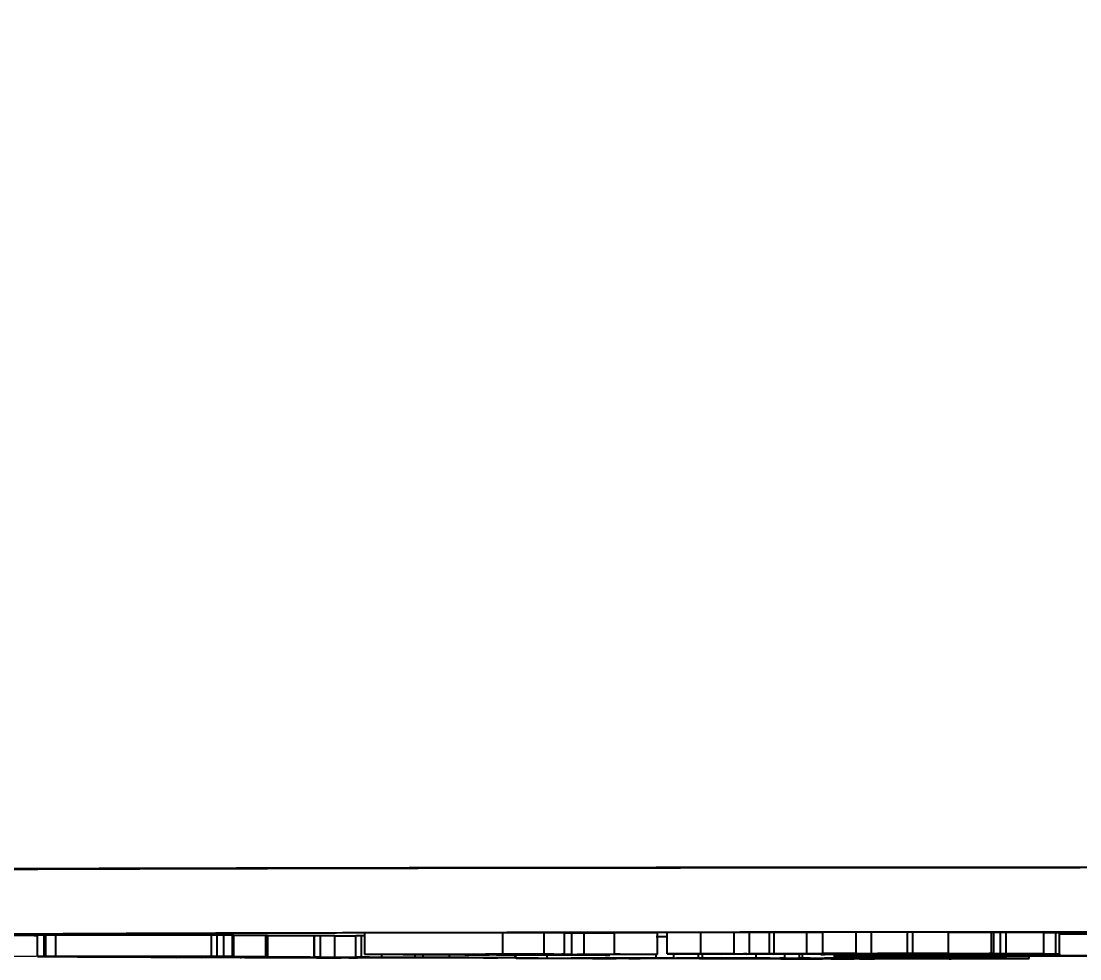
# Model space of a CAD drawing. Header units: millimetres. Extents: x 5659 to 7608, y 3628 to 5007.
# Drawn here: x 6413.22 to 6462.91, y 3721.9 to 3765.94 of the extents above; entities that cross this region are included whole.
import ezdxf

# ---------------------------------------------------------------- set-up
doc = ezdxf.new("R2010")
doc.units = ezdxf.units.MM
doc.layers.add('AM_5', color=3, linetype='Continuous', lineweight=25)
doc.styles.add('SLDTEXTSTYLE1', font='txt.shx', dxfattribs={"width": 0.7, "bigfont": 'gbcbig.shx'})
doc.dimstyles.new('SLDDIMSTYLE12$0', dxfattribs={"dimtxt": 12, "dimasz": 10, "dimexe": 0, "dimexo": 0.0625, "dimgap": 0.875, "dimtad": 1, "dimdec": 1, "dimlfac": 1.8, "dimrnd": 1e-09, "dimzin": 12, "dimdsep": 46, "dimtxsty": 'SLDTEXTSTYLE1', "dimcen": 0.09, "dimdle": 8.16, "dimclrd": 3, "dimclre": 3, "dimadec": 0, "dimazin": 3, "dimtfac": 1, "dimtdec": 1, "dimtofl": 0, "dimtmove": 0, "dimatfit": 3, "dimfxl": 0, "dimfrac": 2, "dimtolj": 1, "dimlwd": 5, "dimlwe": 5, "dimarcsym": 0})

# ---------------------------------------------------------------- blocks, each defined once
blk = doc.blocks.new('*D75')
at = {"layer": 'AM_5', "color": 3, "lineweight": 5, "transparency": 16777216}
blk.add_line((6414.823, 3767.089), (6285.37, 3767.089), dxfattribs=at)
at = {"layer": 'AM_5', "color": 3, "linetype": 'Continuous', "lineweight": 5, "transparency": 16777216}
for p, q in [((6285.37, 3757.089), (6285.37, 3732.017)), ((6413.928, 3722.017), (6285.37, 3722.017))]:
    blk.add_line(p, q, dxfattribs=at)
at = {"layer": 'AM_5', "color": 3, "transparency": 16777216}
for points in [[(6283.703, 3757.089), (6287.036, 3757.089), (6285.37, 3767.089)], [(6283.703, 3732.017), (6287.036, 3732.017), (6285.37, 3722.017)]]:
    blk.add_solid(points, dxfattribs=at)
at = {"layer": 'Defpoints', "color": 0, "transparency": 16777216}
for p in [(6414.885, 3767.089), (6285.37, 3722.017), (6413.99, 3722.017)]:
    blk.add_point(p, dxfattribs=at)
at = {"layer": 'AM_5', "color": 0, "transparency": 16777216, "insert": (6278.495, 3744.553), "char_height": 12, "attachment_point": 5, "rotation": 90, "style": 'SLDTEXTSTYLE1'}
blk.add_mtext('\\A1;45', dxfattribs=at)

msp = doc.modelspace()

# ---------------------------------------------------------------- linework, layer by layer
at = {"color": 7, "linetype": 'Continuous', "lineweight": 25}
for p, q in [((6435.834, 3723.121), (6429.343, 3723.101)), ((6429.343, 3722.101), (6429.343, 3723.101)), ((6437.765, 3723.125), (6435.834, 3723.124)), ((6435.834, 3722.124), (6435.834, 3723.124)), ((6437.765, 3722.125), (6437.765, 3723.125)), ((6438.718, 3723.121), (6437.765, 3723.12)), ((6438.718, 3722.121), (6438.718, 3723.121)), ((6439.638, 3723.11), (6439.065, 3723.111)), ((6439.065, 3722.111), (6439.065, 3723.111)), ((6441.066, 3723.114), (6439.638, 3723.11)), ((6439.638, 3722.11), (6439.638, 3723.11)), ((6443.092, 3723.119), (6441.066, 3723.118)), ((6441.066, 3722.118), (6441.066, 3723.118)), ((6443.092, 3722.119), (6443.092, 3723.119)), ((6445.127, 3723.137), (6443.547, 3723.135)), ((6443.547, 3722.135), (6443.547, 3723.135)), ((6446.688, 3723.144), (6445.127, 3723.144)), ((6445.127, 3722.144), (6445.127, 3723.144)), ((6446.688, 3722.144), (6446.688, 3723.144)), ((6447.402, 3723.14), (6446.688, 3723.143)), ((6448.337, 3723.141), (6447.402, 3723.14)), ((6447.402, 3722.14), (6447.402, 3723.14)), ((6448.568, 3723.144), (6448.337, 3723.141)), ((6448.337, 3722.141), (6448.337, 3723.141)), ((6450.092, 3723.143), (6448.568, 3723.144)), ((6448.568, 3722.144), (6448.568, 3723.144)), ((6450.852, 3723.145), (6450.092, 3723.144)), ((6450.092, 3722.144), (6450.092, 3723.144)), ((6452.416, 3723.152), (6450.852, 3723.152)), ((6450.852, 3722.152), (6450.852, 3723.152)), ((6452.416, 3722.152), (6452.416, 3723.152)), ((6453.13, 3723.148), (6452.416, 3723.15)), ((6454.823, 3723.15), (6453.13, 3723.148)), ((6453.13, 3722.148), (6453.13, 3723.148)), ((6455.077, 3723.153), (6454.823, 3723.15)), ((6454.823, 3722.15), (6454.823, 3723.15)), ((6456.741, 3723.152), (6455.077, 3723.153)), ((6455.077, 3722.153), (6455.077, 3723.153)), ((6456.741, 3722.152), (6456.741, 3723.152)), ((6458.881, 3723.146), (6458.768, 3723.146)), ((6458.768, 3722.146), (6458.768, 3723.146)), ((6458.881, 3722.146), (6458.881, 3723.146)), ((6459.187, 3723.137), (6458.881, 3723.136)), ((6459.456, 3723.139), (6459.187, 3723.137)), ((6459.187, 3722.137), (6459.187, 3723.137)), ((6461.221, 3723.138), (6459.456, 3723.139)), ((6459.456, 3722.139), (6459.456, 3723.139)), ((6461.221, 3722.138), (6461.221, 3723.138)), ((6461.791, 3722.129), (6461.791, 3723.129)), ((6461.956, 3722.128), (6461.956, 3723.128)), ((6414.296, 3723.017), (6413.99, 3723.017)), ((6413.99, 3722.017), (6413.99, 3723.017)), ((6414.36, 3723.016), (6414.296, 3723.017)), ((6414.296, 3722.017), (6414.296, 3723.017)), ((6414.36, 3723.016), (6414.36, 3722.016)), ((6422.15, 3723.018), (6414.849, 3723.015)), ((6414.849, 3722.015), (6414.849, 3723.015)), ((6422.15, 3722.018), (6422.15, 3723.018)), ((6422.728, 3723.02), (6422.422, 3723.02)), ((6422.422, 3722.02), (6422.422, 3723.02)), ((6423.138, 3723.015), (6422.728, 3723.02)), ((6422.728, 3722.02), (6422.728, 3723.02)), ((6423.194, 3723.013), (6423.138, 3723.015)), ((6423.138, 3722.015), (6423.138, 3723.015)), ((6423.197, 3722.013), (6423.197, 3723.013)), ((6424.699, 3722.002), (6424.699, 3723.002)), ((6424.801, 3722), (6424.801, 3723)), ((6426.966, 3722.983), (6424.801, 3722.98)), ((6426.966, 3721.983), (6426.966, 3722.983)), ((6427.259, 3722.985), (6426.981, 3722.985)), ((6426.981, 3721.985), (6426.981, 3722.985)), ((6427.944, 3722.982), (6427.259, 3722.985)), ((6427.259, 3722.985), (6427.259, 3721.985)), ((6427.944, 3721.982), (6427.944, 3722.982)), ((6428.921, 3722.974), (6427.944, 3722.973)), ((6429.199, 3722.977), (6428.921, 3722.976)), ((6428.921, 3721.976), (6428.921, 3722.976)), ((6429.343, 3722.976), (6429.199, 3722.977)), ((6429.199, 3721.977), (6429.199, 3722.977)), ((6429.343, 3722.101), (6436.085, 3722.122)), ((6430.211, 3722.101), (6429.343, 3722.101)), ((6430.144, 3721.973), (6430.144, 3722.101)), ((6432.484, 3722.109), (6430.984, 3722.104)), ((6431.149, 3722.1), (6431.149, 3722.105)), ((6431.149, 3722.1), (6431.151, 3722.101)), ((6431.151, 3722.101), (6431.151, 3722.105)), ((6431.709, 3721.968), (6431.709, 3722.1)), ((6432.089, 3721.966), (6432.089, 3722.1)), ((6437.115, 3722.102), (6432.484, 3722.109)), ((6434.454, 3722.115), (6433.037, 3722.111)), ((6433.037, 3722.111), (6437.668, 3722.104)), ((6433.321, 3721.963), (6433.321, 3722.1)), ((6434.036, 3722.095), (6435.181, 3722.096)), ((6439.085, 3722.108), (6434.454, 3722.115)), ((6434.57, 3722.102), (6434.57, 3722.106)), ((6437.765, 3722.125), (6435.007, 3722.117)), ((6435.007, 3722.117), (6438.664, 3722.111)), ((6435.131, 3722.1), (6435.131, 3722.105)), ((6435.181, 3722.096), (6435.181, 3722.105)), ((6435.181, 3722.096), (6437.115, 3722.102)), ((6443.092, 3722.119), (6435.523, 3722.096)), ((6435.834, 3722.124), (6437.765, 3722.125)), ((6436.085, 3722.122), (6435.834, 3722.124)), ((6436.4, 3721.954), (6436.4, 3722.098)), ((6436.414, 3722.098), (6436.414, 3721.93)), ((6437.033, 3722.12), (6437.033, 3722.123)), ((6437.033, 3722.12), (6438.718, 3722.121)), ((6437.668, 3722.11), (6437.668, 3722.104)), ((6437.668, 3722.104), (6439.085, 3722.108)), ((6437.895, 3722.103), (6437.895, 3721.938)), ((6439.065, 3722.111), (6439.638, 3722.11)), ((6439.638, 3722.11), (6441.333, 3722.115)), ((6440.845, 3722.081), (6440.614, 3722.08)), ((6440.845, 3722.081), (6440.845, 3722.112)), ((6441.066, 3722.118), (6443.092, 3722.119)), ((6441.333, 3722.115), (6441.066, 3722.118)), ((6443.019, 3721.941), (6443.019, 3722.119)), ((6443.547, 3722.135), (6446.642, 3722.139)), ((6444.408, 3722.134), (6443.547, 3722.135)), ((6443.855, 3721.937), (6443.855, 3722.135)), ((6445.018, 3721.936), (6445.018, 3722.136)), ((6445.127, 3722.144), (6446.688, 3722.144)), ((6445.197, 3721.937), (6445.197, 3722.136)), ((6446.398, 3722.138), (6445.697, 3722.137)), ((6446.098, 3722.126), (6446.098, 3722.137)), ((6446.098, 3722.126), (6446.439, 3722.13)), ((6446.306, 3722.125), (6446.098, 3722.126)), ((6446.688, 3722.144), (6446.542, 3722.143)), ((6446.542, 3722.143), (6447.402, 3722.14)), ((6447.266, 3722.12), (6459.187, 3722.137)), ((6448.124, 3722.12), (6447.266, 3722.12)), ((6447.39, 3722.137), (6447.38, 3722.136)), ((6447.402, 3722.14), (6448.337, 3722.141)), ((6450.138, 3722.143), (6447.626, 3722.139)), ((6447.626, 3722.139), (6448.037, 3722.138)), ((6447.726, 3721.933), (6447.726, 3722.12)), ((6448.037, 3722.138), (6448.037, 3722.14)), ((6448.337, 3722.141), (6448.568, 3722.144)), ((6448.533, 3722.127), (6456.305, 3722.137)), ((6449.396, 3722.126), (6448.533, 3722.127)), ((6448.568, 3722.144), (6450.138, 3722.143)), ((6449.058, 3721.929), (6449.058, 3722.122)), ((6454.091, 3722.129), (6449.416, 3722.122)), ((6450.153, 3722.131), (6449.462, 3722.129)), ((6449.749, 3721.93), (6449.749, 3722.123)), ((6449.899, 3721.93), (6449.899, 3722.123)), ((6450.092, 3722.144), (6452.37, 3722.147)), ((6450.952, 3722.143), (6450.092, 3722.144)), ((6450.138, 3722.143), (6450.138, 3722.144)), ((6458.223, 3722.139), (6450.687, 3722.129)), ((6450.757, 3722.113), (6450.757, 3722.124)), ((6450.965, 3722.112), (6450.757, 3722.113)), ((6450.826, 3722.138), (6450.826, 3722.143)), ((6450.852, 3722.152), (6452.416, 3722.152)), ((6451.393, 3722.125), (6451.393, 3722.061)), ((6451.393, 3722.059), (6451.393, 3722.061)), ((6451.393, 3722.061), (6461.282, 3722.061)), ((6452.433, 3722.059), (6451.393, 3722.059)), ((6451.393, 3722), (6451.393, 3722.059)), ((6451.81, 3722.134), (6451.81, 3722.149)), ((6452.036, 3722.133), (6451.81, 3722.134)), ((6452.072, 3722.125), (6452.072, 3722.126)), ((6452.072, 3722.125), (6453.723, 3722.124)), ((6452.416, 3722.152), (6452.234, 3722.151)), ((6452.234, 3722.151), (6453.13, 3722.148)), ((6452.338, 3722.142), (6452.241, 3722.146)), ((6452.433, 3722), (6452.433, 3722.059)), ((6453.13, 3722.148), (6454.823, 3722.15)), ((6453.723, 3722.124), (6453.215, 3722.123)), ((6456.741, 3722.152), (6453.41, 3722.147)), ((6453.723, 3722.124), (6453.723, 3722.128)), ((6453.852, 3722.119), (6453.852, 3722.128)), ((6454.001, 3722.118), (6453.852, 3722.119)), ((6453.993, 3722.003), (6453.993, 3722.056)), ((6456.033, 3722.122), (6454.091, 3722.129)), ((6454.823, 3722.15), (6455.077, 3722.153)), ((6461.221, 3722.138), (6454.91, 3722.13)), ((6454.91, 3722.13), (6456.89, 3722.123)), ((6455.077, 3722.153), (6456.741, 3722.152)), ((6455.801, 3722.139), (6455.152, 3722.137)), ((6456.305, 3722.137), (6456.559, 3722.14)), ((6456.559, 3722.14), (6458.223, 3722.139)), ((6456.759, 3722.13), (6456.759, 3722.132)), ((6456.849, 3722.13), (6456.759, 3722.13)), ((6456.87, 3722.032), (6456.87, 3722.056)), ((6456.89, 3722.123), (6456.89, 3722.132)), ((6457.235, 3722.121), (6457.235, 3722.133)), ((6458.431, 3722.059), (6460.331, 3722.059)), ((6458.768, 3722.146), (6458.881, 3722.146)), ((6459.187, 3722.137), (6459.456, 3722.139)), ((6459.456, 3722.139), (6461.221, 3722.138)), ((6461.282, 3722.061), (6461.282, 3722.128)), ((6414.381, 3722.012), (6413.99, 3722.017)), ((6413.99, 3722.017), (6414.296, 3722.017)), ((6414.296, 3722.017), (6414.36, 3722.016)), ((6414.671, 3722.013), (6414.687, 3722.012)), ((6414.849, 3722.015), (6422.15, 3722.018)), ((6422.297, 3722.016), (6414.996, 3722.014)), ((6415.843, 3722.014), (6415.843, 3721.998)), ((6419.295, 3722.008), (6419.295, 3722.015)), ((6419.307, 3721.976), (6419.584, 3721.977)), ((6420.252, 3721.972), (6419.307, 3721.976)), ((6419.584, 3721.977), (6419.773, 3721.976)), ((6420.53, 3721.973), (6420.252, 3721.972)), ((6420.341, 3721.974), (6420.53, 3721.973)), ((6420.355, 3721.975), (6426.966, 3721.983)), ((6426.739, 3721.982), (6420.497, 3721.975)), ((6420.53, 3721.973), (6420.53, 3721.975)), ((6421.695, 3721.966), (6426.787, 3721.981)), ((6421.695, 3721.966), (6421.695, 3721.976)), ((6421.838, 3721.966), (6421.695, 3721.966)), ((6429.096, 3721.974), (6421.838, 3721.966)), ((6422.478, 3722.019), (6422.422, 3722.02)), ((6422.422, 3722.02), (6422.728, 3722.02)), ((6422.728, 3722.02), (6423.138, 3722.015)), ((6423.138, 3722.015), (6423.12, 3722.013)), ((6427.944, 3721.982), (6423.496, 3721.969)), ((6423.496, 3721.969), (6423.545, 3721.968)), ((6423.545, 3721.968), (6428.954, 3721.974)), ((6423.545, 3721.968), (6423.545, 3721.969)), ((6423.696, 3721.968), (6423.696, 3721.96)), ((6424.04, 3721.958), (6423.733, 3721.959)), ((6426.309, 3721.971), (6426.309, 3721.968)), ((6426.787, 3721.981), (6426.739, 3721.982)), ((6427.124, 3721.984), (6426.981, 3721.985)), ((6426.981, 3721.985), (6427.259, 3721.985)), ((6428.769, 3721.944), (6427.084, 3721.949)), ((6427.084, 3721.949), (6427.326, 3721.949)), ((6427.259, 3721.985), (6427.944, 3721.982)), ((6427.326, 3721.949), (6427.619, 3721.948)), ((6428.234, 3721.948), (6433.897, 3721.958)), ((6428.721, 3721.946), (6429.012, 3721.945)), ((6434.377, 3721.957), (6428.754, 3721.947)), ((6429.012, 3721.945), (6428.769, 3721.944)), ((6428.921, 3721.976), (6429.199, 3721.977)), ((6429.11, 3721.976), (6428.921, 3721.976)), ((6428.946, 3721.96), (6428.946, 3721.974)), ((6428.954, 3721.974), (6428.954, 3721.976)), ((6429.012, 3721.945), (6429.012, 3721.947)), ((6429.199, 3721.977), (6430.144, 3721.973)), ((6429.867, 3721.972), (6429.678, 3721.973)), ((6430.144, 3721.973), (6429.867, 3721.972)), ((6431.493, 3721.961), (6433.321, 3721.963)), ((6431.647, 3721.96), (6431.493, 3721.961)), ((6433.321, 3721.963), (6436.4, 3721.954)), ((6435.122, 3721.951), (6434.92, 3721.951)), ((6436.4, 3721.954), (6435.122, 3721.951)), ((6440.042, 3721.921), (6440.223, 3721.922)), ((6442.099, 3721.918), (6440.042, 3721.921)), ((6440.223, 3721.922), (6440.521, 3721.922)), ((6441.148, 3721.922), (6445.422, 3721.935)), ((6443.806, 3721.927), (6441.833, 3721.921)), ((6441.98, 3721.919), (6441.98, 3721.921)), ((6441.98, 3721.919), (6442.28, 3721.919)), ((6442.28, 3721.919), (6442.099, 3721.918)), ((6442.28, 3721.919), (6442.28, 3721.922)), ((6445.133, 3721.925), (6443.806, 3721.927)), ((6446.108, 3721.934), (6443.985, 3721.927)), ((6443.985, 3721.927), (6445.056, 3721.926)), ((6445.018, 3721.936), (6445.197, 3721.937)), ((6445.274, 3721.936), (6445.018, 3721.936)), ((6445.056, 3721.926), (6445.056, 3721.931)), ((6445.197, 3721.937), (6447.726, 3721.933)), ((6445.605, 3721.914), (6445.605, 3721.932)), ((6450.273, 3721.908), (6445.605, 3721.914)), ((6445.605, 3721.914), (6445.753, 3721.914)), ((6445.753, 3721.914), (6445.753, 3721.933)), ((6445.753, 3721.914), (6446.029, 3721.914)), ((6446.64, 3721.914), (6450.192, 3721.928)), ((6447.331, 3721.933), (6446.732, 3721.934)), ((6449.234, 3721.921), (6447.372, 3721.913)), ((6447.583, 3721.912), (6447.583, 3721.914)), ((6447.583, 3721.912), (6448.774, 3721.911)), ((6447.88, 3721.927), (6448.324, 3721.929)), ((6448.774, 3721.911), (6448.774, 3721.919)), ((6450.56, 3721.919), (6449.234, 3721.921)), ((6450.924, 3721.927), (6449.385, 3721.921)), ((6449.385, 3721.921), (6450.71, 3721.92)), ((6449.978, 3721.929), (6449.749, 3721.93)), ((6449.749, 3721.93), (6449.899, 3721.93)), ((6449.899, 3721.93), (6454.384, 3721.925)), ((6450.192, 3721.928), (6450.256, 3721.928)), ((6451.743, 3721.911), (6450.273, 3721.908)), ((6450.71, 3721.92), (6450.71, 3721.926)), ((6450.76, 3721.915), (6450.86, 3721.916)), ((6451.034, 3721.915), (6450.76, 3721.915)), ((6452.5, 3721.921), (6451.034, 3721.915)), ((6451.226, 3721.907), (6451.226, 3721.91)), ((6451.226, 3721.907), (6451.344, 3721.908)), ((6453.153, 3721.905), (6451.226, 3721.907)), ((6451.344, 3721.908), (6451.344, 3721.91)), ((6451.344, 3721.908), (6451.729, 3721.907)), ((6451.393, 3721.997), (6451.393, 3722)), ((6451.393, 3722), (6452.433, 3722)), ((6459.471, 3721.997), (6451.393, 3721.997)), ((6452.814, 3721.926), (6451.533, 3721.928)), ((6451.563, 3721.912), (6451.563, 3721.917)), ((6451.563, 3721.912), (6451.743, 3721.911)), ((6451.729, 3721.907), (6451.729, 3721.911)), ((6451.743, 3721.911), (6451.743, 3721.918)), ((6452.076, 3721.921), (6452.076, 3721.927)), ((6452.076, 3721.921), (6452.226, 3721.921)), ((6452.226, 3721.921), (6452.226, 3721.927)), ((6452.226, 3721.921), (6452.5, 3721.921)), ((6452.318, 3721.908), (6455.1, 3721.923)), ((6452.318, 3721.908), (6452.318, 3721.92)), ((6452.5, 3721.921), (6452.5, 3721.926)), ((6455.233, 3721.921), (6452.607, 3721.908)), ((6452.885, 3721.906), (6452.885, 3721.909)), ((6452.885, 3721.906), (6453.27, 3721.906)), ((6453.27, 3721.906), (6453.153, 3721.905)), ((6453.27, 3721.906), (6453.27, 3721.911)), ((6454.041, 3721.921), (6453.761, 3721.921)), ((6454.384, 3721.925), (6454.041, 3721.921)), ((6454.384, 3721.925), (6454.384, 3721.997)), ((6454.534, 3721.924), (6454.534, 3721.997)), ((6454.534, 3721.924), (6454.651, 3721.925)), ((6454.823, 3721.924), (6454.534, 3721.924)), ((6454.651, 3721.997), (6454.651, 3721.925)), ((6454.651, 3721.925), (6456.048, 3721.923)), ((6455.1, 3721.923), (6455.145, 3721.923)), ((6455.329, 3721.921), (6455.233, 3721.921)), ((6456.09, 3721.903), (6455.329, 3721.921)), ((6456.048, 3721.923), (6456.048, 3721.997)), ((6456.048, 3721.923), (6456.772, 3721.907)), ((6456.379, 3721.903), (6456.09, 3721.903)), ((6459.434, 3721.919), (6456.379, 3721.903)), ((6456.772, 3721.907), (6456.772, 3721.997)), ((6456.772, 3721.907), (6456.869, 3721.907)), ((6456.869, 3721.907), (6456.869, 3721.997)), ((6456.869, 3721.907), (6459.146, 3721.919)), ((6460.678, 3722.032), (6456.87, 3722.032)), ((6460.832, 3722.029), (6456.87, 3722.029)), ((6456.87, 3722.029), (6456.87, 3722.003)), ((6458.431, 3722), (6458.431, 3722.029)), ((6458.431, 3722), (6459.471, 3722)), ((6458.483, 3721.921), (6458.483, 3721.997)), ((6458.868, 3721.92), (6458.483, 3721.921)), ((6458.483, 3721.921), (6458.6, 3721.921)), ((6458.6, 3721.921), (6458.6, 3721.997)), ((6458.6, 3721.921), (6460.527, 3721.92)), ((6459.146, 3721.919), (6459.19, 3721.919)), ((6459.471, 3722), (6459.471, 3722.029)), ((6459.471, 3722), (6459.471, 3721.997)), ((6460.409, 3721.919), (6460.024, 3721.919)), ((6460.527, 3721.92), (6460.409, 3721.919)), ((6460.527, 3721.92), (6460.527, 3722.029)), ((6466.399, 3721.997), (6460.832, 3722.029))]:
    msp.add_line(p, q, dxfattribs=at)
at = {"color": 7, "linetype": 'Continuous', "lineweight": 25, "flags": 128}
msp.add_lwpolyline([(6462.924, 3726.183), (6458.053, 3726.18), (6453.287, 3726.177), (6448.651, 3726.172), (6444.166, 3726.167), (6439.856, 3726.162), (6435.742, 3726.156), (6431.845, 3726.149), (6428.183, 3726.141), (6424.775, 3726.133), (6421.639, 3726.125), (6418.789, 3726.116), (6416.24, 3726.107), (6414.004, 3726.097), (6412.094, 3726.087), (6410.517, 3726.077), (6409.283, 3726.066), (6408.397, 3726.056), (6407.863, 3726.045), (6407.685, 3726.034), (6407.685, 3726.034)], dxfattribs=at)
at = {"color": 7, "linetype": 'Continuous', "lineweight": 25}
for points, knots in [([(6465.052, 3726.2), (6462.556, 3726.199), (6457.518, 3726.197), (6450.141, 3726.192), (6442.899, 3726.185), (6435.92, 3726.176), (6429.317, 3726.166), (6423.223, 3726.154), (6417.731, 3726.141), (6412.919, 3726.127), (6408.857, 3726.112), (6405.587, 3726.096), (6403.049, 3726.081), (6401.986, 3726.07), (6401.46, 3726.064)], [0, 0, 0, 0, 0.079959, 0.161371, 0.244142, 0.328893, 0.414217, 0.5, 0.585778, 0.671102, 0.755858, 0.838624, 0.920039, 1, 1, 1, 1]), ([(6410.74, 3723.037), (6410.787, 3723.04), (6410.894, 3723.048), (6411.764, 3723.061), (6413.245, 3723.075), (6415.42, 3723.088), (6418.25, 3723.102), (6421.764, 3723.115), (6425.918, 3723.127), (6430.662, 3723.138), (6435.923, 3723.148), (6441.615, 3723.157), (6447.638, 3723.164), (6453.861, 3723.171), (6460.227, 3723.175), (6466.579, 3723.178), (6472.918, 3723.18), (6479.185, 3723.181), (6485.452, 3723.18), (6491.791, 3723.178), (6498.144, 3723.175), (6504.509, 3723.171), (6510.733, 3723.164), (6516.755, 3723.157), (6522.447, 3723.148), (6527.708, 3723.138), (6532.452, 3723.127), (6536.606, 3723.115), (6540.12, 3723.102), (6542.95, 3723.088), (6545.126, 3723.075), (6546.607, 3723.061), (6547.478, 3723.048), (6547.585, 3723.04), (6547.633, 3723.037)], [0, 0, 0, 0, 0.023828, 0.053273, 0.084485, 0.115699, 0.147957, 0.180726, 0.213842, 0.247136, 0.28043, 0.313546, 0.346314, 0.378573, 0.409785, 0.440999, 0.470442, 0.499888, 0.529332, 0.558778, 0.58999, 0.621203, 0.653462, 0.68623, 0.719347, 0.752641, 0.785934, 0.819051, 0.851819, 0.884078, 0.915289, 0.946503, 0.975948, 1, 1, 1, 1]), ([(6439.065, 3723.111), (6439.03, 3723.111), (6438.968, 3723.113), (6438.843, 3723.114), (6438.758, 3723.115), (6438.718, 3723.116)], [0, 0, 0, 0, 0.408182, 0.725272, 1, 1, 1, 1]), ([(6458.768, 3723.146), (6458.099, 3723.146), (6457.42, 3723.145), (6456.75, 3723.146), (6456.741, 3723.146)], [0, 0, 0, 0, 0.986687, 1, 1, 1, 1]), ([(6461.791, 3723.129), (6461.68, 3723.129), (6461.521, 3723.13), (6461.29, 3723.13), (6461.221, 3723.13)], [0, 0, 0, 0, 0.700719, 1, 1, 1, 1]), ([(6461.954, 3723.128), (6461.941, 3723.128), (6461.915, 3723.129), (6461.835, 3723.129), (6461.791, 3723.129)], [0, 0, 0, 0, 0.457866, 1, 1, 1, 1]), ([(6463.252, 3723.061), (6463.145, 3723.061), (6462.724, 3723.061), (6462.284, 3723.061), (6461.956, 3723.061)], [0, 0, 0, 0, 0.254888, 1, 1, 1, 1]), ([(6413.99, 3722.99), (6413.771, 3722.991), (6412.816, 3722.997), (6411.786, 3723.007), (6410.843, 3723.021), (6410.738, 3723.03), (6410.685, 3723.034)], [0, 0, 0, 0, 0.093549, 0.407564, 0.703776, 1, 1, 1, 1]), ([(6414.849, 3723.015), (6414.781, 3723.015), (6414.68, 3723.015), (6414.551, 3723.015), (6414.468, 3723.016), (6414.397, 3723.016), (6414.374, 3723.016), (6414.36, 3723.016)], [0, 0, 0, 0, 0.282258, 0.415886, 0.550305, 0.716557, 1, 1, 1, 1]), ([(6422.479, 3723.019), (6422.48, 3723.019), (6422.485, 3723.019), (6422.439, 3723.019), (6422.348, 3723.018), (6422.243, 3723.018), (6422.171, 3723.018), (6422.15, 3723.018)], [0, 0, 0, 0, 0.132695, 0.344902, 0.557282, 0.875523, 1, 1, 1, 1]), ([(6424.699, 3723.002), (6424.568, 3723.003), (6424.325, 3723.004), (6423.723, 3723.005), (6423.324, 3723.005), (6423.197, 3723.005)], [0, 0, 0, 0, 0.440415, 0.822801, 1, 1, 1, 1]), ([(6424.781, 3723), (6424.776, 3723.001), (6424.77, 3723.001), (6424.709, 3723.002), (6424.699, 3723.002)], [0, 0, 0, 0, 0.8307195, 1, 1, 1, 1]), ([(6443.547, 3722.94), (6443.532, 3722.94), (6443.436, 3722.94), (6443.209, 3722.941), (6443.019, 3722.941)], [0, 0, 0, 0, 0.156668, 1, 1, 1, 1]), ([(6430.984, 3722.104), (6430.893, 3722.104), (6430.711, 3722.103), (6430.437, 3722.102), (6430.294, 3722.101), (6430.211, 3722.101)], [0, 0, 0, 0, 0.297154, 0.594531, 1, 1, 1, 1]), ([(6434.398, 3722.099), (6434.102, 3722.1), (6433.51, 3722.1), (6432.416, 3722.1), (6431.63, 3722.1), (6431.149, 3722.1)], [0, 0, 0, 0, 0.280043, 0.559301, 1, 1, 1, 1]), ([(6431.151, 3722.101), (6431.461, 3722.101), (6432.081, 3722.101), (6432.938, 3722.102), (6433.621, 3722.102), (6434.138, 3722.102), (6434.421, 3722.102), (6434.552, 3722.102), (6434.57, 3722.102)], [0, 0, 0, 0, 0.2778733, 0.555831, 0.7571621, 0.8707407, 0.982618, 1, 1, 1, 1]), ([(6440.614, 3722.08), (6440.358, 3722.082), (6439.738, 3722.085), (6437.479, 3722.09), (6435.359, 3722.093), (6434.036, 3722.095)], [0, 0, 0, 0, 0.209452, 0.506883, 1, 1, 1, 1]), ([(6435.207, 3722.099), (6435.189, 3722.099), (6435.153, 3722.099), (6435.028, 3722.099), (6434.849, 3722.099), (6434.623, 3722.099), (6434.473, 3722.099), (6434.398, 3722.099)], [0, 0, 0, 0, 0.087606, 0.17564, 0.445063, 0.721294, 1, 1, 1, 1]), ([(6434.57, 3722.102), (6434.72, 3722.102), (6434.974, 3722.101), (6435.135, 3722.1), (6435.207, 3722.1), (6435.244, 3722.099), (6435.218, 3722.099), (6435.207, 3722.099)], [0, 0, 0, 0, 0.4076992, 0.6900828, 0.8437541, 0.9341612, 1, 1, 1, 1]), ([(6435.523, 3722.096), (6436.074, 3722.095), (6437.092, 3722.093), (6438.461, 3722.091), (6439.881, 3722.087), (6440.57, 3722.084), (6440.806, 3722.081), (6440.845, 3722.081)], [0, 0, 0, 0, 0.221372, 0.409276, 0.596404, 0.933221, 1, 1, 1, 1]), ([(6438.664, 3722.111), (6438.471, 3722.113), (6438.167, 3722.115), (6437.646, 3722.118), (6437.238, 3722.119), (6437.033, 3722.12)], [0, 0, 0, 0, 0.46227, 0.729265, 1, 1, 1, 1]), ([(6438.718, 3722.121), (6438.662, 3722.12), (6438.572, 3722.119), (6438.625, 3722.117), (6438.675, 3722.117), (6438.7, 3722.116)], [0, 0, 0, 0, 0.451045, 0.724772, 1, 1, 1, 1]), ([(6438.7, 3722.116), (6438.759, 3722.115), (6438.863, 3722.114), (6438.986, 3722.112), (6439.039, 3722.111), (6439.065, 3722.111)], [0, 0, 0, 0, 0.39149, 0.695584, 1, 1, 1, 1]), ([(6445.697, 3722.137), (6445.558, 3722.137), (6445.281, 3722.136), (6444.841, 3722.135), (6444.566, 3722.135), (6444.408, 3722.134)], [0, 0, 0, 0, 0.297582, 0.595326, 1, 1, 1, 1]), ([(6446.642, 3722.139), (6446.461, 3722.14), (6446.124, 3722.141), (6445.618, 3722.142), (6445.29, 3722.143), (6445.127, 3722.144)], [0, 0, 0, 0, 0.369183, 0.684555, 1, 1, 1, 1]), ([(6447.279, 3722.132), (6447.185, 3722.131), (6446.994, 3722.129), (6446.537, 3722.126), (6446.306, 3722.125)], [0, 0, 0, 0, 0.493905, 1, 1, 1, 1]), ([(6446.524, 3722.134), (6446.526, 3722.134), (6446.56, 3722.135), (6446.477, 3722.136), (6446.398, 3722.138)], [0, 0, 0, 0, 0.05128, 1, 1, 1, 1]), ([(6449.462, 3722.129), (6449.296, 3722.13), (6448.965, 3722.131), (6448.266, 3722.134), (6447.738, 3722.135), (6447.39, 3722.137)], [0, 0, 0, 0, 0.25307, 0.506097, 1, 1, 1, 1]), ([(6448.037, 3722.138), (6448.346, 3722.138), (6448.975, 3722.139), (6449.77, 3722.139), (6450.329, 3722.139), (6450.641, 3722.138), (6450.766, 3722.138), (6450.826, 3722.138)], [0, 0, 0, 0, 0.325958, 0.662347, 0.799326, 0.902609, 1, 1, 1, 1]), ([(6449.416, 3722.122), (6449.278, 3722.122), (6449.001, 3722.122), (6448.558, 3722.121), (6448.283, 3722.12), (6448.124, 3722.12)], [0, 0, 0, 0, 0.297206, 0.594593, 1, 1, 1, 1]), ([(6450.251, 3722.136), (6450.027, 3722.136), (6449.598, 3722.137), (6448.891, 3722.137), (6448.422, 3722.137), (6448.186, 3722.138)], [0, 0, 0, 0, 0.3506116, 0.6721745, 1, 1, 1, 1]), ([(6448.186, 3722.138), (6448.367, 3722.137), (6448.729, 3722.136), (6449.379, 3722.134), (6449.861, 3722.132), (6450.153, 3722.131)], [0, 0, 0, 0, 0.2824309, 0.5648657, 1, 1, 1, 1]), ([(6450.687, 3722.129), (6450.549, 3722.128), (6450.272, 3722.128), (6449.83, 3722.127), (6449.554, 3722.127), (6449.396, 3722.126)], [0, 0, 0, 0, 0.297214, 0.594601, 1, 1, 1, 1]), ([(6450.939, 3722.136), (6450.92, 3722.135), (6450.88, 3722.135), (6450.784, 3722.135), (6450.637, 3722.136), (6450.449, 3722.136), (6450.317, 3722.136), (6450.251, 3722.136)], [0, 0, 0, 0, 0.082107, 0.164925, 0.356677, 0.675002, 1, 1, 1, 1]), ([(6450.757, 3722.113), (6451.002, 3722.114), (6451.473, 3722.117), (6451.929, 3722.121), (6452.024, 3722.123), (6452.072, 3722.125)], [0, 0, 0, 0, 0.35008, 0.672322, 1, 1, 1, 1]), ([(6450.826, 3722.138), (6450.894, 3722.138), (6451.002, 3722.137), (6451.009, 3722.136), (6450.987, 3722.136), (6450.983, 3722.136), (6450.951, 3722.136), (6450.939, 3722.136)], [0, 0, 0, 0, 0.414992, 0.667292, 0.851809, 0.943552, 1, 1, 1, 1]), ([(6452.37, 3722.147), (6452.188, 3722.148), (6451.85, 3722.149), (6451.338, 3722.15), (6451.014, 3722.151), (6450.852, 3722.152)], [0, 0, 0, 0, 0.369297, 0.684635, 1, 1, 1, 1]), ([(6452.241, 3722.146), (6452.103, 3722.146), (6451.826, 3722.145), (6451.384, 3722.144), (6451.11, 3722.144), (6450.952, 3722.143)], [0, 0, 0, 0, 0.297538, 0.595282, 1, 1, 1, 1]), ([(6453.215, 3722.123), (6452.993, 3722.122), (6452.578, 3722.119), (6451.844, 3722.116), (6451.259, 3722.113), (6450.965, 3722.112)], [0, 0, 0, 0, 0.365437, 0.681548, 1, 1, 1, 1]), ([(6451.81, 3722.134), (6451.967, 3722.135), (6452.266, 3722.138), (6452.323, 3722.14), (6452.35, 3722.142)], [0, 0, 0, 0, 0.523773, 1, 1, 1, 1]), ([(6453.192, 3722.144), (6453.151, 3722.143), (6453.079, 3722.14), (6452.67, 3722.137), (6452.249, 3722.135), (6452.036, 3722.133)], [0, 0, 0, 0, 0.386257, 0.690164, 1, 1, 1, 1]), ([(6453.993, 3722.056), (6453.984, 3722.056), (6453.968, 3722.057), (6453.77, 3722.058), (6453.509, 3722.058), (6453.055, 3722.059), (6452.688, 3722.059), (6452.433, 3722.059)], [0, 0, 0, 0, 0.250411, 0.398556, 0.54744, 0.686236, 1, 1, 1, 1]), ([(6455.152, 3722.137), (6454.981, 3722.138), (6454.64, 3722.139), (6453.993, 3722.142), (6453.503, 3722.143), (6453.192, 3722.144)], [0, 0, 0, 0, 0.2667737, 0.5335507, 1, 1, 1, 1]), ([(6453.41, 3722.147), (6454.035, 3722.147), (6455.287, 3722.146), (6457.156, 3722.145), (6458.289, 3722.146), (6458.768, 3722.146)], [0, 0, 0, 0, 0.365081, 0.731832, 1, 1, 1, 1]), ([(6458.3, 3722.143), (6457.635, 3722.143), (6456.491, 3722.144), (6454.925, 3722.145), (6454.082, 3722.146), (6453.654, 3722.146)], [0, 0, 0, 0, 0.407022, 0.699492, 1, 1, 1, 1]), ([(6453.654, 3722.146), (6453.833, 3722.146), (6454.192, 3722.144), (6454.897, 3722.142), (6455.444, 3722.14), (6455.801, 3722.139)], [0, 0, 0, 0, 0.257454, 0.514908, 1, 1, 1, 1]), ([(6453.852, 3722.119), (6454.156, 3722.119), (6454.703, 3722.12), (6455.328, 3722.12), (6455.698, 3722.121), (6455.872, 3722.121), (6455.987, 3722.121), (6456.063, 3722.121), (6456.094, 3722.121), (6456.1, 3722.122), (6456.068, 3722.122), (6456.04, 3722.122), (6456.033, 3722.122)], [0, 0, 0, 0, 0.35041, 0.630866, 0.725925, 0.790521, 0.841305, 0.86957, 0.898179, 0.941209, 0.984756, 1, 1, 1, 1]), ([(6456.574, 3722.118), (6456.368, 3722.118), (6455.948, 3722.119), (6455.041, 3722.119), (6454.403, 3722.119), (6454.001, 3722.118)], [0, 0, 0, 0, 0.263652, 0.534652, 1, 1, 1, 1]), ([(6456.89, 3722.123), (6457.005, 3722.123), (6457.186, 3722.122), (6457.264, 3722.121), (6457.097, 3722.12), (6456.795, 3722.119), (6456.574, 3722.118)], [0, 0, 0, 0, 0.268227, 0.423788, 0.580622, 1, 1, 1, 1]), ([(6456.759, 3722.13), (6457.421, 3722.13), (6458.419, 3722.131), (6459.751, 3722.131), (6460.648, 3722.131), (6461.32, 3722.13), (6461.653, 3722.13), (6461.772, 3722.129), (6461.791, 3722.129)], [0, 0, 0, 0, 0.381103, 0.574669, 0.765651, 0.888057, 0.981539, 1, 1, 1, 1]), ([(6461.316, 3722.128), (6460.683, 3722.128), (6459.646, 3722.129), (6458.137, 3722.129), (6457.28, 3722.129), (6456.849, 3722.13)], [0, 0, 0, 0, 0.437716, 0.717507, 1, 1, 1, 1]), ([(6456.87, 3722.056), (6456.88, 3722.056), (6456.898, 3722.057), (6457.091, 3722.058), (6457.417, 3722.058), (6457.878, 3722.059), (6458.244, 3722.059), (6458.431, 3722.059)], [0, 0, 0, 0, 0.212555, 0.375218, 0.538546, 0.763737, 1, 1, 1, 1]), ([(6458.881, 3722.146), (6458.723, 3722.146), (6458.457, 3722.145), (6458.285, 3722.144), (6458.296, 3722.143), (6458.3, 3722.143)], [0, 0, 0, 0, 0.4310373, 0.7260596, 1, 1, 1, 1]), ([(6460.331, 3722.059), (6461.001, 3722.059), (6462.346, 3722.059), (6464.154, 3722.057), (6465.474, 3722.055), (6466.398, 3722.051), (6466.705, 3722.048), (6466.728, 3722.046), (6466.733, 3722.045)], [0, 0, 0, 0, 0.196061, 0.394111, 0.547436, 0.700125, 0.928087, 1, 1, 1, 1]), ([(6461.282, 3722.061), (6461.95, 3722.061), (6463.185, 3722.061), (6464.952, 3722.061), (6466.615, 3722.059), (6468.134, 3722.057), (6469.28, 3722.053), (6469.588, 3722.049), (6469.606, 3722.047), (6469.61, 3722.046)], [0, 0, 0, 0, 0.160365, 0.296332, 0.431737, 0.589347, 0.747826, 0.949128, 1, 1, 1, 1]), ([(6461.891, 3722.127), (6461.858, 3722.127), (6461.767, 3722.127), (6461.622, 3722.127), (6461.465, 3722.127), (6461.366, 3722.127), (6461.316, 3722.128)], [0, 0, 0, 0, 0.17027, 0.46426, 0.731509, 1, 1, 1, 1]), ([(6461.791, 3722.129), (6461.842, 3722.129), (6461.948, 3722.128), (6461.985, 3722.128), (6461.957, 3722.127), (6461.914, 3722.127), (6461.891, 3722.127)], [0, 0, 0, 0, 0.391814, 0.807915, 0.901195, 1, 1, 1, 1]), ([(6414.36, 3722.016), (6414.378, 3722.016), (6414.404, 3722.016), (6414.499, 3722.016), (6414.594, 3722.015), (6414.714, 3722.015), (6414.803, 3722.015), (6414.849, 3722.015)], [0, 0, 0, 0, 0.35696, 0.506296, 0.628832, 0.807113, 1, 1, 1, 1]), ([(6419.571, 3722.006), (6418.903, 3722.006), (6417.841, 3722.006), (6416.448, 3722.006), (6415.513, 3722.007), (6414.802, 3722.009), (6414.503, 3722.011), (6414.4, 3722.012), (6414.381, 3722.012)], [0, 0, 0, 0, 0.298114, 0.474394, 0.620068, 0.765882, 0.956507, 1, 1, 1, 1]), ([(6414.996, 3722.014), (6414.945, 3722.014), (6414.857, 3722.014), (6414.756, 3722.013), (6414.693, 3722.013), (6414.684, 3722.013), (6414.68, 3722.013)], [0, 0, 0, 0, 0.290202, 0.50382, 0.763034, 1, 1, 1, 1]), ([(6414.687, 3722.012), (6414.781, 3722.012), (6414.961, 3722.01), (6415.638, 3722.009), (6416.654, 3722.008), (6417.922, 3722.008), (6418.857, 3722.008), (6419.295, 3722.008)], [0, 0, 0, 0, 0.1795953, 0.3437589, 0.4958271, 0.7636966, 1, 1, 1, 1]), ([(6415.874, 3721.998), (6415.866, 3721.998), (6415.825, 3721.999), (6416.118, 3722), (6416.802, 3722.002), (6418.02, 3722.004), (6419.017, 3722.005), (6419.509, 3722.005)], [0, 0, 0, 0, 0.036608, 0.183936, 0.408772, 0.708665, 1, 1, 1, 1]), ([(6421.171, 3721.993), (6420.517, 3721.993), (6419.403, 3721.992), (6417.902, 3721.993), (6416.915, 3721.994), (6416.24, 3721.995), (6416.038, 3721.996), (6415.934, 3721.996)], [0, 0, 0, 0, 0.333285, 0.566687, 0.735011, 0.863042, 1, 1, 1, 1]), ([(6416.234, 3721.997), (6416.204, 3721.997), (6416.144, 3721.998), (6416.336, 3721.999), (6416.794, 3722), (6417.94, 3722.002), (6419.043, 3722.003), (6419.792, 3722.003)], [0, 0, 0, 0, 0.098439, 0.192959, 0.327087, 0.54288, 1, 1, 1, 1]), ([(6420.888, 3721.995), (6420.243, 3721.995), (6419.252, 3721.994), (6417.964, 3721.994), (6417.183, 3721.994), (6416.65, 3721.995), (6416.356, 3721.996), (6416.266, 3721.996), (6416.234, 3721.997)], [0, 0, 0, 0, 0.386905, 0.593845, 0.741486, 0.842547, 0.944349, 1, 1, 1, 1]), ([(6419.295, 3722.008), (6419.955, 3722.009), (6420.909, 3722.009), (6421.996, 3722.01), (6422.579, 3722.011), (6422.744, 3722.013), (6422.826, 3722.013)], [0, 0, 0, 0, 0.452303, 0.653993, 0.826668, 1, 1, 1, 1]), ([(6419.509, 3722.005), (6420.166, 3722.006), (6421.285, 3722.006), (6422.765, 3722.006), (6423.736, 3722.005), (6424.391, 3722.004), (6424.593, 3722.003), (6424.699, 3722.002)], [0, 0, 0, 0, 0.335879, 0.572344, 0.731569, 0.859032, 1, 1, 1, 1]), ([(6423.111, 3722.012), (6422.995, 3722.011), (6422.763, 3722.01), (6421.93, 3722.008), (6420.819, 3722.007), (6419.967, 3722.006), (6419.571, 3722.006)], [0, 0, 0, 0, 0.221306, 0.442951, 0.740483, 1, 1, 1, 1]), ([(6419.773, 3721.976), (6419.814, 3721.976), (6419.873, 3721.976), (6419.999, 3721.975), (6420.114, 3721.975), (6420.237, 3721.975), (6420.315, 3721.975), (6420.355, 3721.975)], [0, 0, 0, 0, 0.3460999, 0.4934666, 0.642693, 0.8205684, 1, 1, 1, 1]), ([(6419.792, 3722.003), (6420.441, 3722.004), (6421.436, 3722.004), (6422.726, 3722.004), (6423.49, 3722.004), (6423.997, 3722.003), (6424.248, 3722.002), (6424.325, 3722.002), (6424.348, 3722.002)], [0, 0, 0, 0, 0.397346, 0.609831, 0.759517, 0.858592, 0.95839, 1, 1, 1, 1]), ([(6420.497, 3721.975), (6420.451, 3721.975), (6420.372, 3721.975), (6420.295, 3721.974), (6420.262, 3721.974), (6420.275, 3721.974), (6420.319, 3721.974), (6420.341, 3721.974)], [0, 0, 0, 0, 0.227355, 0.388209, 0.549679, 0.776891, 1, 1, 1, 1]), ([(6424.348, 3722.002), (6424.384, 3722.001), (6424.452, 3722.001), (6424.348, 3722), (6424.051, 3721.999), (6423.083, 3721.997), (6421.93, 3721.996), (6421.016, 3721.995), (6420.888, 3721.995)], [0, 0, 0, 0, 0.099013, 0.188639, 0.277978, 0.435263, 0.920804, 1, 1, 1, 1]), ([(6424.699, 3722.002), (6424.755, 3722.001), (6424.867, 3722), (6424.588, 3721.998), (6423.827, 3721.996), (6422.649, 3721.994), (6421.629, 3721.994), (6421.171, 3721.993)], [0, 0, 0, 0, 0.14267, 0.2869, 0.459199, 0.757548, 1, 1, 1, 1]), ([(6422.15, 3722.018), (6422.222, 3722.018), (6422.327, 3722.018), (6422.432, 3722.018), (6422.484, 3722.019), (6422.498, 3722.019), (6422.485, 3722.019), (6422.478, 3722.019)], [0, 0, 0, 0, 0.30393, 0.439412, 0.57524, 0.766538, 1, 1, 1, 1]), ([(6422.832, 3722.015), (6422.814, 3722.015), (6422.777, 3722.016), (6422.682, 3722.016), (6422.563, 3722.016), (6422.468, 3722.016), (6422.377, 3722.016), (6422.32, 3722.016), (6422.297, 3722.016)], [0, 0, 0, 0, 0.292195, 0.587448, 0.712259, 0.818051, 0.924072, 1, 1, 1, 1]), ([(6422.851, 3722.014), (6422.86, 3722.014), (6422.88, 3722.015), (6422.848, 3722.015), (6422.832, 3722.015)], [0, 0, 0, 0, 0.508302, 1, 1, 1, 1]), ([(6423.728, 3721.96), (6423.722, 3721.961), (6423.698, 3721.962), (6424.104, 3721.964), (6424.977, 3721.966), (6425.856, 3721.968), (6426.309, 3721.968)], [0, 0, 0, 0, 0.075612, 0.323708, 0.651392, 1, 1, 1, 1]), ([(6429.484, 3721.958), (6428.901, 3721.957), (6427.909, 3721.956), (6426.425, 3721.955), (6425.353, 3721.956), (6424.544, 3721.956), (6424.211, 3721.957), (6424.04, 3721.958)], [0, 0, 0, 0, 0.333528, 0.567546, 0.735799, 0.864912, 1, 1, 1, 1]), ([(6424.302, 3721.958), (6424.226, 3721.958), (6424.078, 3721.959), (6424.102, 3721.96), (6424.374, 3721.962), (6425.245, 3721.964), (6426.202, 3721.966), (6426.847, 3721.967)], [0, 0, 0, 0, 0.098651, 0.191047, 0.328598, 0.547094, 1, 1, 1, 1]), ([(6428.946, 3721.96), (6428.377, 3721.959), (6427.502, 3721.958), (6426.296, 3721.957), (6425.5, 3721.957), (6424.902, 3721.957), (6424.516, 3721.957), (6424.357, 3721.958), (6424.302, 3721.958)], [0, 0, 0, 0, 0.386956, 0.593793, 0.740338, 0.842099, 0.944778, 1, 1, 1, 1]), ([(6426.309, 3721.968), (6426.895, 3721.969), (6427.895, 3721.97), (6429.364, 3721.971), (6430.411, 3721.971), (6431.2, 3721.97), (6431.534, 3721.969), (6431.709, 3721.968)], [0, 0, 0, 0, 0.336368, 0.574645, 0.731944, 0.859761, 1, 1, 1, 1]), ([(6426.847, 3721.967), (6427.42, 3721.967), (6428.296, 3721.968), (6429.526, 3721.969), (6430.314, 3721.969), (6430.895, 3721.969), (6431.229, 3721.968), (6431.364, 3721.968), (6431.402, 3721.968)], [0, 0, 0, 0, 0.397528, 0.607391, 0.759995, 0.859904, 0.960457, 1, 1, 1, 1]), ([(6426.966, 3721.983), (6427.016, 3721.983), (6427.097, 3721.983), (6427.18, 3721.983), (6427.213, 3721.983), (6427.204, 3721.984), (6427.157, 3721.984), (6427.124, 3721.984)], [0, 0, 0, 0, 0.2393069, 0.3883408, 0.5382316, 0.6776492, 1, 1, 1, 1]), ([(6427.619, 3721.948), (6427.677, 3721.948), (6427.759, 3721.948), (6427.91, 3721.948), (6428.034, 3721.948), (6428.145, 3721.948), (6428.209, 3721.948), (6428.234, 3721.948)], [0, 0, 0, 0, 0.362826, 0.512382, 0.662913, 0.871019, 1, 1, 1, 1]), ([(6428.754, 3721.947), (6428.708, 3721.947), (6428.634, 3721.947), (6428.592, 3721.946), (6428.595, 3721.946), (6428.596, 3721.946)], [0, 0, 0, 0, 0.535075, 0.860931, 1, 1, 1, 1]), ([(6428.597, 3721.946), (6428.612, 3721.946), (6428.639, 3721.946), (6428.697, 3721.946), (6428.721, 3721.946)], [0, 0, 0, 0, 0.575503, 1, 1, 1, 1]), ([(6431.402, 3721.968), (6431.483, 3721.968), (6431.637, 3721.967), (6431.671, 3721.966), (6431.526, 3721.965), (6430.812, 3721.963), (6429.843, 3721.961), (6429.044, 3721.96), (6428.946, 3721.96)], [0, 0, 0, 0, 0.099186, 0.189605, 0.279846, 0.434014, 0.930829, 1, 1, 1, 1]), ([(6428.954, 3721.974), (6429.004, 3721.974), (6429.085, 3721.975), (6429.168, 3721.975), (6429.201, 3721.975), (6429.192, 3721.975), (6429.144, 3721.975), (6429.11, 3721.976)], [0, 0, 0, 0, 0.239079, 0.388006, 0.537788, 0.677074, 1, 1, 1, 1]), ([(6429.678, 3721.973), (6429.644, 3721.973), (6429.585, 3721.974), (6429.456, 3721.974), (6429.337, 3721.974), (6429.213, 3721.974), (6429.137, 3721.974), (6429.096, 3721.974)], [0, 0, 0, 0, 0.282446, 0.488833, 0.649378, 0.810868, 1, 1, 1, 1]), ([(6432.051, 3721.965), (6431.95, 3721.964), (6431.675, 3721.962), (6430.746, 3721.96), (6429.876, 3721.958), (6429.484, 3721.958)], [0, 0, 0, 0, 0.242788, 0.658331, 1, 1, 1, 1]), ([(6434.011, 3721.959), (6433.872, 3721.96), (6433.665, 3721.96), (6433.308, 3721.961), (6432.816, 3721.961), (6432.267, 3721.96), (6431.819, 3721.96), (6431.647, 3721.96)], [0, 0, 0, 0, 0.240793, 0.359777, 0.461711, 0.794413, 1, 1, 1, 1]), ([(6431.709, 3721.968), (6431.855, 3721.968), (6432.076, 3721.967), (6432.054, 3721.966), (6432.046, 3721.966)], [0, 0, 0, 0, 0.659487, 1, 1, 1, 1]), ([(6433.897, 3721.958), (6433.936, 3721.958), (6434.038, 3721.958), (6434.147, 3721.958), (6434.213, 3721.959), (6434.228, 3721.959), (6434.23, 3721.959), (6434.212, 3721.959), (6434.137, 3721.959), (6434.061, 3721.959), (6434.011, 3721.959)], [0, 0, 0, 0, 0.166709, 0.438609, 0.487323, 0.517206, 0.541802, 0.578816, 0.723084, 1, 1, 1, 1]), ([(6435.209, 3721.956), (6435.18, 3721.956), (6435.094, 3721.957), (6434.976, 3721.957), (6434.875, 3721.957), (6434.82, 3721.957), (6434.79, 3721.957), (6434.714, 3721.957), (6434.574, 3721.957), (6434.452, 3721.957), (6434.377, 3721.957)], [0, 0, 0, 0, 0.124093, 0.372351, 0.496838, 0.517541, 0.538485, 0.574939, 0.740211, 1, 1, 1, 1]), ([(6434.92, 3721.951), (6435.104, 3721.952), (6435.362, 3721.953), (6435.532, 3721.954), (6435.581, 3721.954)], [0, 0, 0, 0, 0.710757, 1, 1, 1, 1]), ([(6435.589, 3721.954), (6435.592, 3721.954), (6435.606, 3721.955), (6435.484, 3721.955), (6435.318, 3721.956), (6435.209, 3721.956)], [0, 0, 0, 0, 0.096311, 0.412079, 1, 1, 1, 1]), ([(6436.46, 3721.93), (6436.455, 3721.931), (6436.437, 3721.932), (6436.94, 3721.935), (6437.572, 3721.937), (6437.895, 3721.938)], [0, 0, 0, 0, 0.156561, 0.568308, 1, 1, 1, 1]), ([(6437.213, 3721.926), (6437.017, 3721.927), (6436.633, 3721.927), (6436.511, 3721.928), (6436.451, 3721.929)], [0, 0, 0, 0, 0.508513, 1, 1, 1, 1]), ([(6437.411, 3721.927), (6437.292, 3721.927), (6437.062, 3721.927), (6436.912, 3721.929), (6436.961, 3721.93), (6437.475, 3721.933), (6438.183, 3721.935), (6438.654, 3721.936)], [0, 0, 0, 0, 0.099003, 0.19276, 0.335178, 0.557829, 1, 1, 1, 1]), ([(6442.371, 3721.93), (6441.916, 3721.929), (6441.148, 3721.927), (6439.819, 3721.925), (6438.766, 3721.925), (6437.88, 3721.925), (6437.439, 3721.926), (6437.213, 3721.926)], [0, 0, 0, 0, 0.335274, 0.565807, 0.736276, 0.864906, 1, 1, 1, 1]), ([(6441.612, 3721.931), (6441.173, 3721.93), (6440.502, 3721.928), (6439.487, 3721.927), (6438.746, 3721.926), (6438.162, 3721.926), (6437.724, 3721.926), (6437.507, 3721.926), (6437.411, 3721.927)], [0, 0, 0, 0, 0.388784, 0.594507, 0.742724, 0.84452, 0.93111, 1, 1, 1, 1]), ([(6437.895, 3721.938), (6438.353, 3721.939), (6439.13, 3721.94), (6440.448, 3721.942), (6441.475, 3721.942), (6442.338, 3721.942), (6442.785, 3721.941), (6443.019, 3721.941)], [0, 0, 0, 0, 0.337884, 0.573603, 0.730566, 0.85906, 1, 1, 1, 1]), ([(6438.654, 3721.936), (6439.097, 3721.937), (6439.767, 3721.939), (6440.818, 3721.941), (6441.546, 3721.941), (6442.142, 3721.941), (6442.538, 3721.941), (6442.729, 3721.941), (6442.788, 3721.94)], [0, 0, 0, 0, 0.39949, 0.604579, 0.758371, 0.856867, 0.955984, 1, 1, 1, 1]), ([(6440.521, 3721.922), (6440.593, 3721.921), (6440.692, 3721.921), (6440.841, 3721.921), (6440.949, 3721.921), (6441.059, 3721.921), (6441.117, 3721.922), (6441.148, 3721.922)], [0, 0, 0, 0, 0.3451215, 0.47825, 0.6125433, 0.7923859, 1, 1, 1, 1]), ([(6442.788, 3721.94), (6442.909, 3721.94), (6443.14, 3721.94), (6443.317, 3721.939), (6443.343, 3721.938), (6442.995, 3721.935), (6442.306, 3721.933), (6441.705, 3721.931), (6441.612, 3721.931)], [0, 0, 0, 0, 0.099608, 0.189208, 0.278687, 0.431625, 0.91232, 1, 1, 1, 1]), ([(6441.833, 3721.921), (6441.805, 3721.921), (6441.757, 3721.92), (6441.739, 3721.92), (6441.779, 3721.92), (6441.86, 3721.92), (6441.944, 3721.919), (6441.98, 3721.919)], [0, 0, 0, 0, 0.2392653, 0.3980718, 0.5583573, 0.8110269, 1, 1, 1, 1]), ([(6443.798, 3721.936), (6443.638, 3721.935), (6443.344, 3721.932), (6442.677, 3721.93), (6442.371, 3721.93)], [0, 0, 0, 0, 0.5415287, 1, 1, 1, 1]), ([(6443.019, 3721.941), (6443.218, 3721.941), (6443.618, 3721.94), (6443.871, 3721.938), (6443.83, 3721.937), (6443.815, 3721.937)], [0, 0, 0, 0, 0.3813, 0.766294, 1, 1, 1, 1]), ([(6445.056, 3721.926), (6445.316, 3721.925), (6445.757, 3721.925), (6446.424, 3721.925), (6446.972, 3721.925), (6447.467, 3721.926), (6447.733, 3721.926), (6447.88, 3721.927)], [0, 0, 0, 0, 0.2693348, 0.4566469, 0.5997024, 0.7783509, 1, 1, 1, 1]), ([(6448.641, 3721.926), (6448.425, 3721.925), (6448.064, 3721.924), (6447.324, 3721.924), (6446.601, 3721.924), (6445.833, 3721.924), (6445.369, 3721.924), (6445.133, 3721.925)], [0, 0, 0, 0, 0.253557, 0.424716, 0.595645, 0.794239, 1, 1, 1, 1]), ([(6445.422, 3721.935), (6445.453, 3721.935), (6445.503, 3721.935), (6445.526, 3721.935), (6445.504, 3721.936), (6445.421, 3721.936), (6445.33, 3721.936), (6445.274, 3721.936)], [0, 0, 0, 0, 0.242147, 0.388856, 0.536837, 0.710317, 1, 1, 1, 1]), ([(6446.029, 3721.914), (6446.106, 3721.914), (6446.215, 3721.914), (6446.376, 3721.914), (6446.486, 3721.914), (6446.576, 3721.914), (6446.619, 3721.914), (6446.64, 3721.914)], [0, 0, 0, 0, 0.350066, 0.499422, 0.650662, 0.830252, 1, 1, 1, 1]), ([(6446.732, 3721.934), (6446.662, 3721.934), (6446.555, 3721.934), (6446.385, 3721.934), (6446.261, 3721.934), (6446.171, 3721.934), (6446.128, 3721.934), (6446.108, 3721.934)], [0, 0, 0, 0, 0.336259, 0.518412, 0.701425, 0.865829, 1, 1, 1, 1]), ([(6447.372, 3721.913), (6447.348, 3721.913), (6447.309, 3721.913), (6447.312, 3721.913), (6447.354, 3721.912), (6447.445, 3721.912), (6447.532, 3721.912), (6447.583, 3721.912)], [0, 0, 0, 0, 0.233621, 0.399553, 0.564983, 0.740199, 1, 1, 1, 1]), ([(6448.36, 3721.93), (6448.366, 3721.93), (6448.395, 3721.93), (6448.258, 3721.931), (6447.898, 3721.932), (6447.533, 3721.933), (6447.331, 3721.933)], [0, 0, 0, 0, 0.067979, 0.316164, 0.620975, 1, 1, 1, 1]), ([(6447.726, 3721.933), (6448.047, 3721.933), (6448.571, 3721.932), (6449.001, 3721.93), (6449.102, 3721.928), (6448.946, 3721.927), (6448.727, 3721.926), (6448.641, 3721.926)], [0, 0, 0, 0, 0.303232, 0.495993, 0.689194, 0.877678, 1, 1, 1, 1]), ([(6448.774, 3721.911), (6449.058, 3721.91), (6449.542, 3721.91), (6450.342, 3721.91), (6451.002, 3721.911), (6451.383, 3721.911), (6451.563, 3721.912)], [0, 0, 0, 0, 0.2964627, 0.506276, 0.7663159, 1, 1, 1, 1]), ([(6450.259, 3721.929), (6450.259, 3721.929), (6450.262, 3721.929), (6450.231, 3721.929), (6450.137, 3721.929), (6450.039, 3721.929), (6449.978, 3721.929)], [0, 0, 0, 0, 0.034336, 0.266425, 0.542953, 1, 1, 1, 1]), ([(6450.86, 3721.916), (6450.961, 3721.916), (6451.101, 3721.917), (6451.082, 3721.918), (6450.962, 3721.918), (6450.768, 3721.919), (6450.621, 3721.919), (6450.56, 3721.919)], [0, 0, 0, 0, 0.4002553, 0.5540467, 0.7092134, 0.880119, 1, 1, 1, 1]), ([(6450.71, 3721.92), (6450.843, 3721.919), (6451.051, 3721.919), (6451.366, 3721.919), (6451.624, 3721.919), (6451.88, 3721.92), (6452.005, 3721.92), (6452.076, 3721.921)], [0, 0, 0, 0, 0.265228, 0.413113, 0.562281, 0.751044, 1, 1, 1, 1]), ([(6451.533, 3721.928), (6451.469, 3721.928), (6451.362, 3721.928), (6451.208, 3721.928), (6451.092, 3721.928), (6450.994, 3721.927), (6450.949, 3721.927), (6450.924, 3721.927)], [0, 0, 0, 0, 0.2946797, 0.4891513, 0.6427246, 0.79668, 1, 1, 1, 1]), ([(6451.729, 3721.907), (6451.819, 3721.907), (6451.944, 3721.907), (6452.111, 3721.907), (6452.216, 3721.907), (6452.281, 3721.908), (6452.31, 3721.908), (6452.318, 3721.908)], [0, 0, 0, 0, 0.388994, 0.538184, 0.687796, 0.914813, 1, 1, 1, 1]), ([(6452.433, 3722), (6452.731, 3722), (6453.148, 3722), (6453.62, 3722.001), (6453.863, 3722.001), (6453.982, 3722.002), (6453.99, 3722.003), (6453.993, 3722.003)], [0, 0, 0, 0, 0.364031, 0.510061, 0.655864, 0.843841, 1, 1, 1, 1]), ([(6452.607, 3721.908), (6452.584, 3721.907), (6452.555, 3721.907), (6452.574, 3721.907), (6452.577, 3721.907)], [0, 0, 0, 0, 0.839131, 1, 1, 1, 1]), ([(6452.592, 3721.907), (6452.609, 3721.907), (6452.653, 3721.907), (6452.759, 3721.907), (6452.847, 3721.906), (6452.885, 3721.906)], [0, 0, 0, 0, 0.270574, 0.689224, 1, 1, 1, 1]), ([(6453.761, 3721.921), (6453.754, 3721.922), (6453.74, 3721.923), (6453.517, 3721.925), (6453.141, 3721.926), (6452.896, 3721.926), (6452.814, 3721.926)], [0, 0, 0, 0, 0.333446, 0.670522, 0.890051, 1, 1, 1, 1]), ([(6455.14, 3721.923), (6455.14, 3721.923), (6455.138, 3721.923), (6455.098, 3721.923), (6454.995, 3721.924), (6454.894, 3721.924), (6454.823, 3721.924)], [0, 0, 0, 0, 0.094648, 0.307424, 0.510271, 1, 1, 1, 1]), ([(6456.87, 3722.003), (6456.881, 3722.003), (6456.9, 3722.002), (6457.105, 3722.001), (6457.453, 3722), (6457.917, 3722), (6458.275, 3722), (6458.431, 3722)], [0, 0, 0, 0, 0.21541, 0.378382, 0.541893, 0.800389, 1, 1, 1, 1]), ([(6459.186, 3721.92), (6459.185, 3721.92), (6459.183, 3721.92), (6459.143, 3721.92), (6459.041, 3721.92), (6458.94, 3721.92), (6458.868, 3721.92)], [0, 0, 0, 0, 0.094648, 0.307424, 0.510271, 1, 1, 1, 1]), ([(6460.024, 3721.919), (6459.958, 3721.919), (6459.847, 3721.919), (6459.693, 3721.919), (6459.582, 3721.919), (6459.492, 3721.919), (6459.456, 3721.919), (6459.434, 3721.919)], [0, 0, 0, 0, 0.292493, 0.488495, 0.642099, 0.795375, 1, 1, 1, 1]), ([(6466.733, 3722.045), (6466.703, 3722.044), (6466.642, 3722.041), (6465.959, 3722.037), (6464.611, 3722.034), (6462.927, 3722.032), (6461.579, 3722.032), (6460.801, 3722.032), (6460.678, 3722.032)], [0, 0, 0, 0, 0.200351, 0.402646, 0.59747, 0.766762, 0.96323, 1, 1, 1, 1])]:
    msp.add_open_spline(points, degree=3, knots=knots, dxfattribs=at)

# ---------------------------------------------------------------- dimensions: what is measured, and where the dimension line sits
at = {"layer": 'AM_5'}
dim = msp.add_linear_dim(base=(6285.37, 3722.017), p1=(6414.885, 3767.089), p2=(6413.99, 3722.017), angle=90, text='45', dimstyle='SLDDIMSTYLE12$0', override={"dimlfac": 1, "dimpost": ''}, dxfattribs=at)
dim.commit()
dim.dimension.update_dxf_attribs({"geometry": '*D75', "text_midpoint": (6278.495, 3744.553)})

doc.saveas('drawing.dxf')
